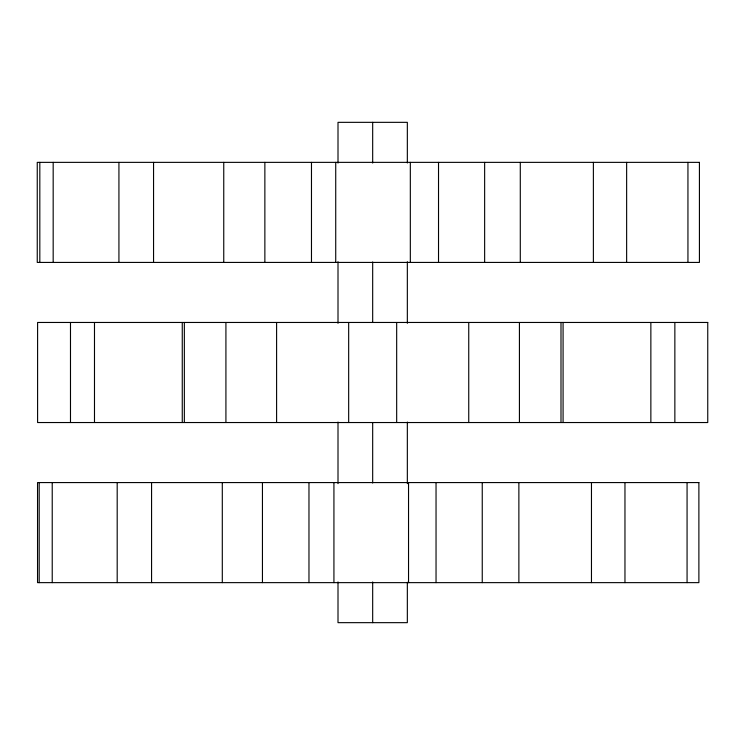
<?xml version="1.0" encoding="UTF-8"?>
<svg xmlns="http://www.w3.org/2000/svg" width="745" height="745" viewBox="0 0 745 745"><rect width="100%" height="100%" fill="white"/><g stroke="black" fill="none" stroke-linecap="round" stroke-linejoin="round"><path stroke-width="1.12" d="M687.942 162.363L687.942 262.426M687.067 482.574L687.067 582.637M674.858 322.464L674.858 422.536M650.86 322.464L650.86 422.536M626.638 162.363L626.638 262.426M624.962 482.574L624.962 582.637M593.383 162.363L593.383 262.426M591.465 482.574L591.465 582.637M563.08 322.464L563.08 422.536M560.994 322.464L560.994 422.536M520.289 162.363L520.289 262.426M519.423 322.464L519.423 422.536M518.874 482.574L518.874 582.637M484.641 162.363L484.641 262.426M482.248 482.574L482.248 582.637M468.745 322.464L468.745 422.536M438.526 162.363L438.526 262.426M436.039 482.574L436.039 582.637M410.327 162.363L410.327 262.426M408.539 482.574L408.539 582.637M407.338 162.997L407.338 122.338L338.007 122.338L338.007 163.062M407.338 261.737L407.338 323.311M407.338 422.061L407.338 483.626M407.338 582.255L407.338 622.662L338.007 622.662L338.007 581.938M396.675 322.464L396.675 422.536M372.677 122.338L372.677 163.062M372.677 261.961L372.677 322.464M372.677 422.536L372.677 483.039M372.677 581.938L372.677 622.662M348.669 322.464L348.669 422.536M338.007 261.737L338.007 323.311M338.007 422.061L338.007 483.626M335.725 162.363L335.725 262.426M333.928 482.574L333.928 582.637M311.475 162.363L311.475 262.426M308.97 482.574L308.97 582.637M276.6 322.464L276.6 422.536M264.866 162.363L264.866 262.426M262.445 482.574L262.445 582.637M225.921 322.464L225.921 422.536M223.751 162.363L223.751 262.426M222.299 482.574L222.299 582.637M184.35 322.464L184.35 422.536M182.264 322.464L182.264 422.536M153.554 162.363L153.554 262.426M151.57 482.574L151.57 582.637M118.93 162.363L118.93 262.426M117.189 482.574L117.189 582.637M94.485 322.464L94.485 422.536M70.486 322.464L70.486 422.536M53.174 162.363L53.174 262.426M52.224 482.574L52.224 582.637M39.82 162.363L39.82 262.426M39.196 482.574L39.196 582.637M699.425 162.363L37.25 162.363L37.25 262.426L699.425 262.426L699.425 162.363M707.75 322.464L37.595 322.464L37.595 422.536L707.75 422.536L707.75 322.464M698.885 482.574L37.539 482.574L37.539 582.637L698.885 582.637L698.885 482.574"/></g></svg>
